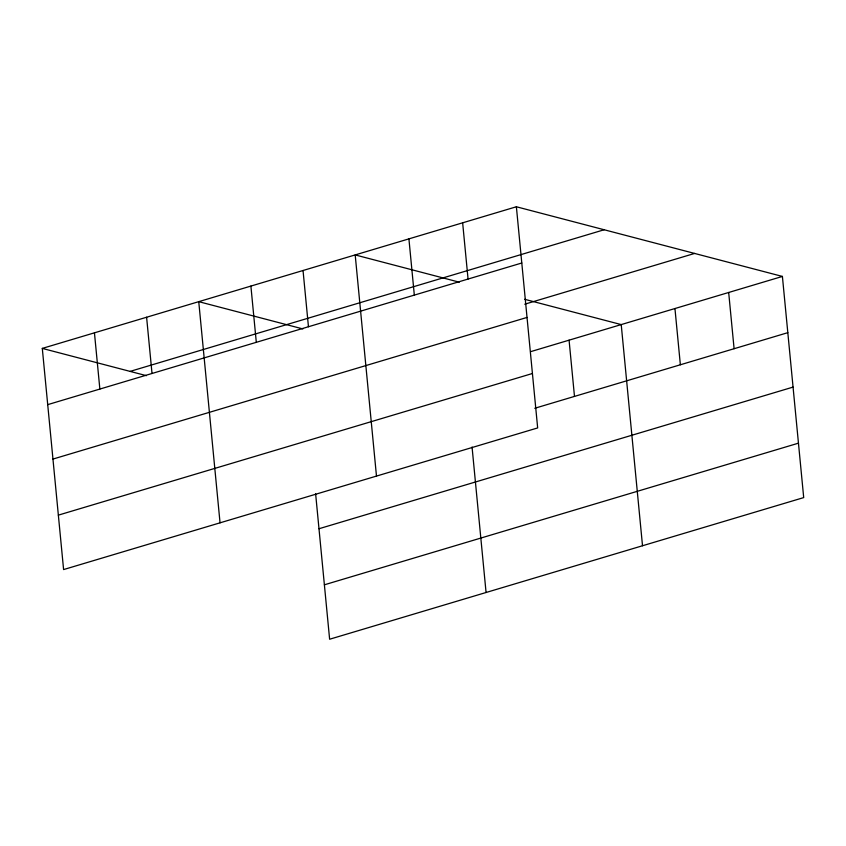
<?xml version="1.0" encoding="UTF-8"?>
<svg xmlns="http://www.w3.org/2000/svg" width="846" height="846" viewBox="0 0 846 846"><rect width="100%" height="100%" fill="white"/><g stroke="black" fill="none" stroke-linecap="round" stroke-linejoin="round"><path stroke-width="1.27" d="M516.377 206.762L537.665 427.928L63.598 569.57L42.3 348.404L516.377 206.762L782.402 276.43L803.7 497.596L329.623 639.238L315.621 493.747M130.094 371.394L604.16 229.752M47.714 404.642L521.792 263M524.742 304.2L694.619 253.44M52.96 459.071L527.026 317.43M530.579 351.672L782.402 276.43M58.353 515.14L532.43 373.498M534.757 408.28L787.816 332.668M318.984 528.739L793.062 387.098M324.388 584.808L798.455 443.167M459.315 282.183L355.193 254.921L376.481 476.087M524.636 299.294L621.218 324.589L642.516 545.755M302.868 328.925L198.747 301.662L220.045 522.828M42.3 348.404L146.421 375.666M728.681 292.483L734.095 348.721M674.949 308.536L680.364 364.774M569.072 340.166L574.487 396.404M462.646 222.815L468.06 279.053M472.057 447.005L486.069 592.496M408.914 238.868L414.329 295.106M303.037 270.498L308.452 326.736M250.892 286.085L256.306 342.323M146.601 317.239L152.016 373.477M94.445 332.827L99.86 389.065"/></g></svg>
